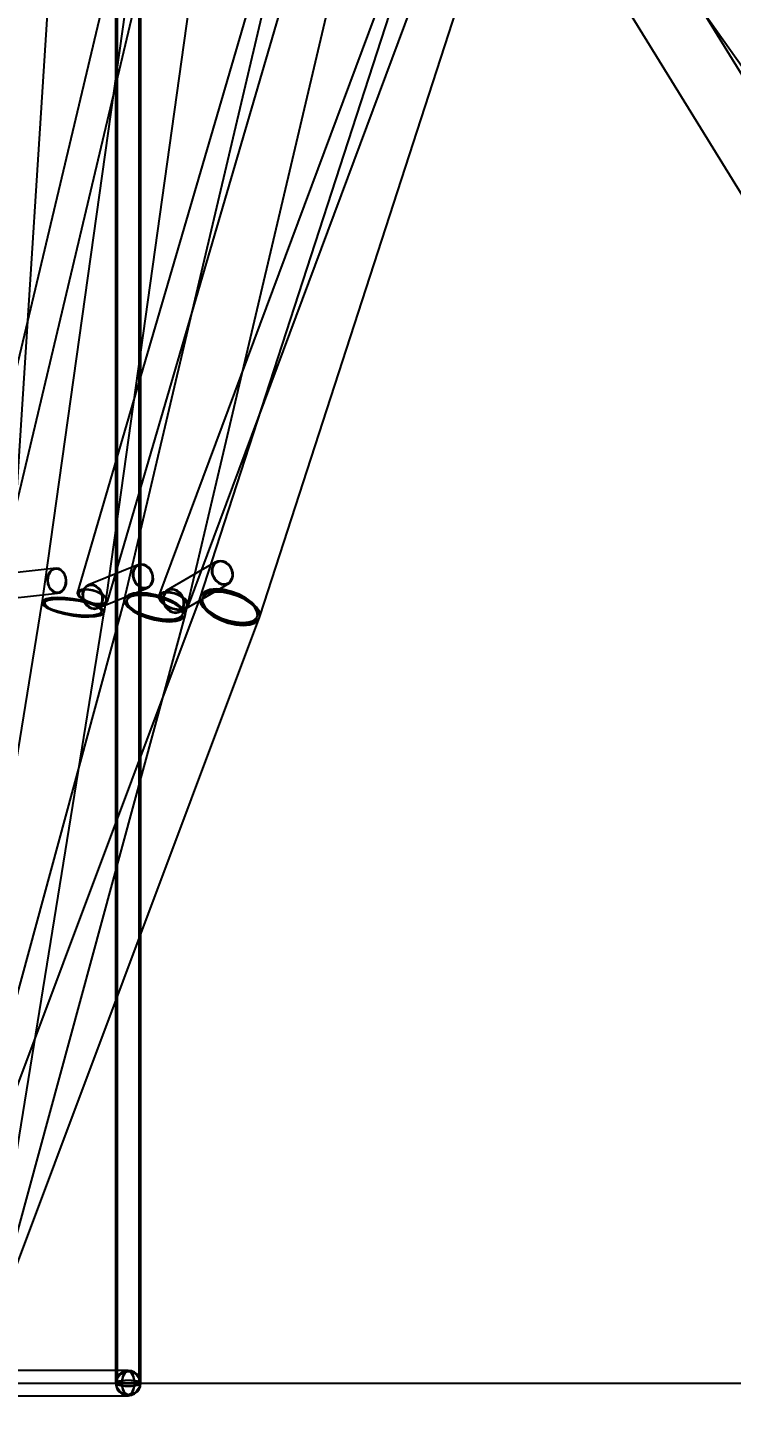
# Model space of a CAD drawing. Header units: millimetres. Extents: x -35150 to 1012618, y -518 to 497000.
# Drawn here: x 3751 to 15087, y -518 to 21837 of the extents above; entities that cross this region are included whole.
import ezdxf

# ---------------------------------------------------------------- set-up
doc = ezdxf.new("R2010")
doc.units = ezdxf.units.MM
doc.layers.add('D-STR-DIM', color=7, linetype='Continuous', lineweight=13)
doc.layers.add('D-STR-STRC', color=7, linetype='Continuous', lineweight=25)
doc.styles.add('OpenSansCondensed-Light', font='OpenSansCondensed-Light.ttf')
doc.styles.add('TOWER_UNICODE', font='Arial Unicode.ttf')
doc.dimstyles.new('EZDXF', dxfattribs={"dimtxt": 0.25, "dimasz": 0.175, "dimexe": 0.375, "dimexo": 0.125, "dimgap": 0.1, "dimtad": 1, "dimlfac": 100, "dimzin": 12, "dimdsep": 46, "dimtxsty": 'OpenSansCondensed-Light', "dimblk": 'ARCHTICK', "dimcen": 2.5, "dimazin": 3, "dimtfac": 0.5, "dimtmove": 2, "dimatfit": 3})

# ---------------------------------------------------------------- blocks, each defined once
blk = doc.blocks.new('_ARCHTICK')
at = {"color": 0, "linetype": 'BYBLOCK', "const_width": 0.15}
blk.add_lwpolyline([(-0.5, -0.5), (0.5, 0.5)], dxfattribs=at)

msp = doc.modelspace()

# ---------------------------------------------------------------- linework, layer by layer
at = {"layer": 'D-STR-STRC'}
for points in [[(8292.5, 25531.8), (4549.4, 12729.7), (4556.9, 12700.4), (4580.6, 12669), (4618.9, 12637.5), (4669.2, 12608.2), (4728, 12583.1), (4791.4, 12563.8), (4855.1, 12551.6), (4914.6, 12547.5), (4966, 12551.6), (5005.7, 12563.8), (5031.1, 12583.1), (5040.3, 12608.2), (8783.4, 25410.3)], [(10672.1, 25597.6), (5859.9, 12674.2), (5864.5, 12638.8), (5885.3, 12600.8), (5920.9, 12562.8), (5968.7, 12527.3), (6025.6, 12496.9), (6087.7, 12473.6), (6150.7, 12458.9), (6210.3, 12453.9), (6262.5, 12458.9), (6303.8, 12473.6), (6331.3, 12496.9), (6343.1, 12527.3), (11155.4, 25450.7)], [(21886.2, 12747.7), (12729.8, 25671), (12720.8, 25666), (12698.3, 25651.3), (12663.8, 25628), (12619.7, 25597.6), (12569, 25562.1), (12515.2, 25524.1), (12461.8, 25486.1), (12412.6, 25450.7), (12370.9, 25420.2), (12339.5, 25396.9), (12320.7, 25382.2), (12315.5, 25377.2), (21471.9, 12453.9)], [(5727.4, 25459.5), (2733.1, 12849.2), (2744.1, 12825.5), (2771.2, 12800), (2812.5, 12774.5), (2865.4, 12750.8), (2926.1, 12730.4), (2990.5, 12714.8), (3054.3, 12704.9), (3113, 12701.6), (3162.8, 12704.9), (3200.1, 12714.8), (3222.5, 12730.4), (3228.4, 12750.8), (6222.7, 25361)], [(20384.4, 12766.7), (12676.5, 25266.7), (12657.9, 25257.6), (12611.1, 25231), (12539.3, 25188.6), (12447.4, 25133.4), (12341.6, 25069), (12229.2, 25000), (12117.9, 24931), (12015.2, 24866.6), (11928.1, 24811.4), (11862.6, 24769), (11823, 24742.4), (11812.2, 24733.3), (19520.1, 12233.3)], [(5733.6, 25066.8), (3978.2, 12566.8), (3995.4, 12533.6), (4045.6, 12498.1), (4125.6, 12462.7), (4229.9, 12429.9), (4351.3, 12401.8), (4481.5, 12380.5), (4611.8, 12367.3), (4733.2, 12363.1), (4837.5, 12368.3), (4917.4, 12382.4), (4967.7, 12404.6), (4984.9, 12433.2), (6740.2, 24933.2)], [(8242.2, 25103.7), (5301.4, 12603.7), (5317.1, 12553.7), (5365.5, 12500), (5443.4, 12446.3), (5545.4, 12396.3), (5664.5, 12353.4), (5792.8, 12320.4), (5921.4, 12299.7), (6041.5, 12292.6), (6145, 12299.7), (6224.8, 12320.4), (6275.5, 12353.4), (6293.7, 12396.3), (9234.5, 24896.3)], [(10571.6, 25133.4), (6518.7, 12633.4), (6530.4, 12569), (6574.4, 12500), (6648, 12431), (6746, 12366.6), (6861.7, 12311.4), (6987.3, 12269), (7114.3, 12242.4), (7233.9, 12233.3), (7338, 12242.4), (7419.5, 12269), (7472.9, 12311.4), (7494.5, 12366.6), (11547.4, 24866.6)], [(5166.2, 25000), (5166.2, 0), (5173.1, -12.7), (5193.4, -24.5), (5225.7, -34.6), (5267.8, -42.4), (5316.8, -47.2), (5369.4, -48.9), (5421.9, -47.2), (5471, -42.4), (5513, -34.6), (5545.3, -24.5), (5565.6, -12.7), (5572.6, 0), (5572.6, 25000)], [(3059.3, 12597.3), (4228.4, 12726.9), (4268.7, 12733.8), (4305.7, 12754), (4336.8, 12786.3), (4359.8, 12828.2), (4373.4, 12877.1), (4376.4, 12929.6), (4368.7, 12982.1), (4350.8, 13030.9), (4324, 13072.9), (4290, 13105.1), (4251.2, 13125.4), (4210.3, 13132.3), (3041.2, 13002.7)], [(3081.3, 602.4), (7489.6, 12352.4), (7480.3, 12423.6), (7438.8, 12500), (7367.8, 12576.4), (7272.2, 12647.6), (7158.6, 12708.7), (7034.5, 12755.6), (6908.6, 12785.1), (6789.3, 12795.1), (6684.9, 12785.1), (6602.3, 12755.6), (6547.4, 12708.7), (6523.7, 12647.6), (2115.4, 897.6)], [(3074.1, 674.4), (4983.4, 12424.4), (4966.3, 12462.4), (4916.2, 12503), (4836.4, 12543.4), (4732.5, 12580.9), (4611.4, 12612.8), (4481.5, 12637), (4351.6, 12651.9), (4230.6, 12656.5), (4126.6, 12650.4), (4046.9, 12634), (3996.7, 12608.5), (3979.6, 12575.6), (2070.4, 825.6)], [(3091.7, 633.3), (6290.3, 12383.3), (6276.3, 12439.6), (6229.6, 12500), (6153.4, 12560.4), (6053, 12616.7), (5935.2, 12665.1), (5808, 12702.2), (5680.1, 12725.5), (5560.2, 12733.5), (5456.5, 12725.5), (5376, 12702.2), (5324.2, 12665.1), (5304.7, 12616.7), (2106, 866.7)], [(0, -203.2), (5369.4, -203.2), (5395.7, -196.3), (5420.2, -176), (5441.2, -143.7), (5457.3, -101.6), (5467.5, -52.6), (5471, 0), (5467.5, 52.6), (5457.3, 101.6), (5441.2, 143.7), (5420.2, 176), (5395.7, 196.3), (5369.4, 203.2), (0, 203.2)], [(0, -203.2), (5369.4, -203.2), (5395.7, -196.3), (5420.2, -176), (5441.2, -143.7), (5457.3, -101.6), (5467.5, -52.6), (5471, 0), (5467.5, 52.6), (5457.3, 101.6), (5441.2, 143.7), (5420.2, 176), (5395.7, 196.3), (5369.4, 203.2), (0, 203.2)]]:
    msp.add_lwpolyline(points, dxfattribs=at)
for points in [[(1281.6, 12500), (3456.6, 12500), (4257.5, 25000), (2207.5, 25000)], [(5191.6, 0), (5547.2, 0), (5547.2, 25000), (5191.6, 25000)], [(5191.6, 0), (5547.2, 0), (5547.2, 25000), (5191.6, 25000)], [(4629.5, 12720.3), (4630.6, 12669), (4643.1, 12617.8), (4666.1, 12570.1), (4698.1, 12529.1), (4736.8, 12497.6), (4779.6, 12477.9), (4823.7, 12471.1), (4865.9, 12477.9), (5675.4, 12807.6), (5713, 12827.4), (5743.3, 12858.8), (5764.4, 12899.8), (5774.7, 12947.6), (5773.5, 12998.8), (5761, 13050), (5738, 13097.7), (5706.1, 13138.7), (5667.4, 13170.2), (5624.5, 13190), (5580.5, 13196.7), (5538.2, 13190), (4728.7, 12860.2), (4691.2, 12840.4), (4660.8, 12809), (4639.8, 12768)], [(5440, 12998.8), (5452.5, 12947.6), (5475.6, 12899.8), (5507.5, 12858.8), (5546.2, 12827.4), (5589.1, 12807.6), (5633.1, 12800.9), (5675.4, 12807.6), (5713, 12827.4), (5743.3, 12858.8), (5764.4, 12899.8), (5774.7, 12947.6), (5773.5, 12998.8), (5761, 13050), (5738, 13097.7), (5706.1, 13138.7), (5667.4, 13170.2), (5624.5, 13190), (5580.5, 13196.7), (5538.2, 13190), (5500.6, 13170.2), (5470.3, 13138.7), (5449.2, 13097.7), (5438.9, 13050)], [(5926.2, 12651.1), (5928.4, 12600.8), (5942.3, 12550.5), (5967.1, 12503.6), (6001, 12463.3), (6041.7, 12432.4), (6086.6, 12413), (6132.4, 12406.4), (6176.1, 12413), (6214.8, 12432.4), (6999.8, 12887.9), (7030.7, 12918.8), (7051.8, 12959), (7061.6, 13005.9), (7059.5, 13056.2), (7045.6, 13106.5), (7020.8, 13153.4), (6986.9, 13193.7), (6946.1, 13224.6), (6901.3, 13244), (6855.4, 13250.6), (6811.7, 13244), (6773.1, 13224.6), (5988, 12769.1), (5957.1, 12738.2), (5936.1, 12698)], [(6713.4, 13056.2), (6727.4, 13005.9), (6752.1, 12959), (6786, 12918.8), (6826.8, 12887.9), (6871.6, 12868.4), (6917.5, 12861.8), (6961.2, 12868.4), (6999.8, 12887.9), (7030.7, 12918.8), (7051.8, 12959), (7061.6, 13005.9), (7059.5, 13056.2), (7045.6, 13106.5), (7020.8, 13153.4), (6986.9, 13193.7), (6946.1, 13224.6), (6901.3, 13244), (6855.4, 13250.6), (6811.7, 13244), (6773.1, 13224.6), (6742.2, 13193.7), (6721.1, 13153.4), (6711.3, 13106.5)], [(6727.1, 13056.2), (6739.9, 13009.9), (6762.7, 12966.7), (6793.9, 12929.6), (6831.5, 12901.1), (6872.8, 12883.2), (6915, 12877.1), (6955.3, 12883.2), (6990.9, 12901.1), (7019.4, 12929.6), (7038.8, 12966.7), (7047.8, 13009.9), (7045.9, 13056.2), (7033, 13102.6), (7010.2, 13145.8), (6979, 13182.9), (6941.4, 13211.3), (6900.1, 13229.2), (6857.9, 13235.3), (6817.6, 13229.2), (6782, 13211.3), (6753.5, 13182.9), (6734.1, 13145.8), (6725.1, 13102.6)], [(4062.3, 12929.6), (4070, 12877.1), (4087.9, 12828.2), (4114.7, 12786.3), (4148.7, 12754), (4187.4, 12733.8), (4228.4, 12726.9), (4268.7, 12733.8), (4305.7, 12754), (4336.8, 12786.3), (4359.8, 12828.2), (4373.4, 12877.1), (4376.4, 12929.6), (4368.7, 12982.1), (4350.8, 13030.9), (4324, 13072.9), (4290, 13105.1), (4251.2, 13125.4), (4210.3, 13132.3), (4169.9, 13125.4), (4133, 13105.1), (4101.9, 13072.9), (4078.8, 13030.9), (4065.3, 12982.1)], [(4074.7, 12929.6), (4081.7, 12881.3), (4098.2, 12836.2), (4122.9, 12797.5), (4154.2, 12767.9), (4189.9, 12749.2), (4227.7, 12742.9), (4264.8, 12749.2), (4298.9, 12767.9), (4327.5, 12797.5), (4348.8, 12836.2), (4361.2, 12881.3), (4364, 12929.6), (4356.9, 12977.9), (4340.4, 13023), (4315.7, 13061.6), (4284.4, 13091.3), (4248.7, 13110), (4211, 13116.3), (4173.8, 13110), (4139.8, 13091.3), (4111.1, 13061.6), (4089.9, 13023), (4077.4, 12977.9)], [(5453.2, 12998.8), (5464.7, 12951.6), (5485.9, 12907.6), (5515.3, 12869.9), (5551, 12840.9), (5590.5, 12822.7), (5631.1, 12816.5), (5670, 12822.7), (5704.6, 12840.9), (5732.6, 12869.9), (5752, 12907.6), (5761.4, 12951.6), (5760.4, 12998.8), (5748.9, 13046), (5727.7, 13090), (5698.3, 13127.7), (5662.6, 13156.7), (5623.1, 13174.9), (5582.5, 13181.1), (5543.6, 13174.9), (5509, 13156.7), (5481, 13127.7), (5461.6, 13090), (5452.1, 13046)], [(4580.6, 12669), (4618.9, 12637.5), (4669.2, 12608.2), (4728, 12583.1), (4791.4, 12563.8), (4855.1, 12551.6), (4914.6, 12547.5), (4966, 12551.6), (5005.7, 12563.8), (5031.1, 12583.1), (5040.3, 12608.2), (5032.8, 12637.5), (5009.1, 12669), (4970.8, 12700.4), (4920.5, 12729.7), (4861.7, 12754.9), (4798.3, 12774.2), (4734.6, 12786.3), (4675.1, 12790.4), (4623.7, 12786.3), (4584, 12774.2), (4558.6, 12754.9), (4549.4, 12729.7), (4556.9, 12700.4)], [(4601.7, 12669), (4636.2, 12640.6), (4681.5, 12614.2), (4734.6, 12591.5), (4791.8, 12574.1), (4849.2, 12563.2), (4902.8, 12559.5), (4949.2, 12563.2), (4985, 12574.1), (5007.8, 12591.5), (5016.1, 12614.2), (5009.4, 12640.6), (4988, 12669), (4953.5, 12697.3), (4908.2, 12723.7), (4855.1, 12746.4), (4797.9, 12763.8), (4740.5, 12774.8), (4686.9, 12778.5), (4640.5, 12774.8), (4604.7, 12763.8), (4581.9, 12746.4), (4573.5, 12723.7), (4580.3, 12697.3)], [(4630.6, 12669), (4643.1, 12617.8), (4666.1, 12570.1), (4698.1, 12529.1), (4736.8, 12497.6), (4779.6, 12477.9), (4823.7, 12471.1), (4865.9, 12477.9), (4903.5, 12497.6), (4933.9, 12529.1), (4954.9, 12570.1), (4965.2, 12617.8), (4964.1, 12669), (4951.6, 12720.3), (4928.6, 12768), (4896.6, 12809), (4857.9, 12840.4), (4815.1, 12860.2), (4771, 12866.9), (4728.7, 12860.2), (4691.2, 12840.4), (4660.8, 12809), (4639.8, 12768), (4629.5, 12720.3)], [(4643.7, 12669), (4655.2, 12621.9), (4676.4, 12577.9), (4705.9, 12540.1), (4741.5, 12511.1), (4781, 12492.9), (4821.6, 12486.7), (4860.5, 12492.9), (4895.2, 12511.1), (4923.1, 12540.1), (4942.5, 12577.9), (4952, 12621.9), (4951, 12669), (4939.4, 12716.2), (4918.2, 12760.2), (4888.8, 12798), (4853.1, 12826.9), (4813.7, 12845.2), (4773.1, 12851.4), (4734.1, 12845.2), (4699.5, 12826.9), (4671.6, 12798), (4652.2, 12760.2), (4642.7, 12716.2)], [(5885.3, 12600.8), (5920.9, 12562.8), (5968.7, 12527.3), (6025.6, 12496.9), (6087.7, 12473.6), (6150.7, 12458.9), (6210.3, 12453.9), (6262.5, 12458.9), (6303.8, 12473.6), (6331.3, 12496.9), (6343.1, 12527.3), (6338.4, 12562.8), (6317.6, 12600.8), (6282, 12638.8), (6234.2, 12674.2), (6177.3, 12704.6), (6115.2, 12728), (6052.2, 12742.7), (5992.6, 12747.7), (5940.4, 12742.7), (5899.1, 12728), (5871.7, 12704.6), (5859.9, 12674.2), (5864.5, 12638.8)], [(5928.4, 12600.8), (5942.3, 12550.5), (5967.1, 12503.6), (6001, 12463.3), (6041.7, 12432.4), (6086.6, 12413), (6132.4, 12406.4), (6176.1, 12413), (6214.8, 12432.4), (6245.7, 12463.3), (6266.8, 12503.6), (6276.6, 12550.5), (6274.4, 12600.8), (6260.5, 12651.1), (6235.7, 12698), (6201.8, 12738.2), (6161.1, 12769.1), (6116.2, 12788.6), (6070.4, 12795.2), (6026.7, 12788.6), (5988, 12769.1), (5957.1, 12738.2), (5936.1, 12698), (5926.2, 12651.1)], [(5942, 12600.8), (5954.8, 12554.4), (5977.6, 12511.2), (6008.9, 12474.1), (6046.4, 12445.7), (6087.7, 12427.8), (6130, 12421.7), (6170.3, 12427.8), (6205.8, 12445.7), (6234.3, 12474.1), (6253.7, 12511.2), (6262.8, 12554.4), (6260.8, 12600.8), (6248, 12647.1), (6225.2, 12690.3), (6193.9, 12727.4), (6156.4, 12755.9), (6115.1, 12773.8), (6072.8, 12779.9), (6032.6, 12773.8), (5997, 12755.9), (5968.5, 12727.4), (5949.1, 12690.3), (5940, 12647.1)], [(6574.4, 12500), (6648, 12431), (6746, 12366.6), (6861.7, 12311.4), (6987.3, 12269), (7114.3, 12242.4), (7233.9, 12233.3), (7338, 12242.4), (7419.5, 12269), (7472.9, 12311.4), (7494.5, 12366.6), (7482.9, 12431), (7438.8, 12500), (7365.3, 12569), (7267.3, 12633.4), (7151.5, 12688.6), (7025.9, 12731), (6899, 12757.6), (6779.4, 12766.7), (6675.3, 12757.6), (6593.7, 12731), (6540.3, 12688.6), (6518.7, 12633.4), (6530.4, 12569)], [(6574.4, 12500), (6645.4, 12423.6), (6741, 12352.4), (6854.7, 12291.3), (6978.7, 12244.4), (7104.7, 12214.9), (7223.9, 12204.9), (7328.4, 12214.9), (7410.9, 12244.4), (7465.9, 12291.3), (7489.6, 12352.4), (7480.3, 12423.6), (7438.8, 12500), (7367.8, 12576.4), (7272.2, 12647.6), (7158.6, 12708.7), (7034.5, 12755.6), (6908.6, 12785.1), (6789.3, 12795.1), (6684.9, 12785.1), (6602.3, 12755.6), (6547.4, 12708.7), (6523.7, 12647.6), (6532.9, 12576.4)], [(6608.5, 12500), (6676.2, 12436.4), (6766.5, 12377.1), (6873.1, 12326.3), (6988.8, 12287.2), (7105.8, 12262.7), (7216, 12254.3), (7311.9, 12262.7), (7387, 12287.2), (7436.2, 12326.3), (7456.1, 12377.1), (7445.4, 12436.4), (7404.8, 12500), (7337, 12563.6), (7246.8, 12622.9), (7140.1, 12673.7), (7024.4, 12712.8), (6907.5, 12737.3), (6797.3, 12745.7), (6701.4, 12737.3), (6626.2, 12712.8), (6577.1, 12673.7), (6557.1, 12622.9), (6567.9, 12563.6)], [(6608.5, 12500), (6673.9, 12429.6), (6761.9, 12364), (6866.6, 12307.7), (6980.9, 12264.5), (7096.9, 12237.4), (7206.8, 12228.1), (7303, 12237.4), (7379.1, 12264.5), (7429.7, 12307.7), (7451.5, 12364), (7443, 12429.6), (7404.8, 12500), (7339.4, 12570.4), (7251.3, 12636), (7146.6, 12692.3), (7032.3, 12735.5), (6916.3, 12762.6), (6806.4, 12771.9), (6710.2, 12762.6), (6634.2, 12735.5), (6583.5, 12692.3), (6561.7, 12636), (6570.2, 12570.4)], [(4481.5, 12619.5), (4351.3, 12632.7), (4229.9, 12636.9), (4125.6, 12631.7), (4045.6, 12617.6), (3995.4, 12595.4), (3978.2, 12566.8), (3995.4, 12533.6), (4045.6, 12498.1), (4125.6, 12462.7), (4229.9, 12429.9), (4351.3, 12401.8), (4481.5, 12380.5), (4611.8, 12367.3), (4733.2, 12363.1), (4837.5, 12368.3), (4917.4, 12382.4), (4967.7, 12404.6), (4984.9, 12433.2), (4967.7, 12466.4), (4917.4, 12501.9), (4837.5, 12537.3), (4733.2, 12570.1), (4611.8, 12598.2)], [(4481.5, 12637), (4351.6, 12651.9), (4230.6, 12656.5), (4126.6, 12650.4), (4046.9, 12634), (3996.7, 12608.5), (3979.6, 12575.6), (3996.7, 12537.6), (4046.9, 12497), (4126.6, 12456.6), (4230.6, 12419.1), (4351.6, 12387.2), (4481.5, 12363), (4611.4, 12348.1), (4732.5, 12343.5), (4836.4, 12349.6), (4916.2, 12366), (4966.3, 12391.5), (4983.4, 12424.4), (4966.3, 12462.4), (4916.2, 12503), (4836.4, 12543.4), (4732.5, 12580.9), (4611.4, 12612.8)], [(4481.5, 12610.1), (4361.5, 12622.3), (4249.7, 12626.1), (4153.7, 12621.4), (4080, 12608.3), (4033.6, 12587.9), (4017.8, 12561.5), (4033.6, 12530.9), (4080, 12498.2), (4153.7, 12465.6), (4249.7, 12435.4), (4361.5, 12409.6), (4481.5, 12389.9), (4601.6, 12377.7), (4713.4, 12373.9), (4809.4, 12378.6), (4883.1, 12391.7), (4929.4, 12412.1), (4945.2, 12438.5), (4929.4, 12469.1), (4883.1, 12501.8), (4809.4, 12534.4), (4713.4, 12564.6), (4601.6, 12590.4)], [(4481.5, 12626.2), (4361.9, 12640), (4250.4, 12644.2), (4154.6, 12638.5), (4081.1, 12623.4), (4034.9, 12600), (4019.2, 12569.7), (4034.9, 12534.6), (4081.1, 12497.2), (4154.6, 12460), (4250.4, 12425.5), (4361.9, 12396.1), (4481.5, 12373.8), (4601.2, 12360), (4712.7, 12355.8), (4808.5, 12361.5), (4882, 12376.6), (4928.2, 12400), (4943.9, 12430.3), (4928.2, 12465.4), (4882, 12502.8), (4808.5, 12540), (4712.7, 12574.5), (4601.2, 12603.9)], [(5365.5, 12500), (5443.4, 12446.3), (5545.4, 12396.3), (5664.5, 12353.4), (5792.8, 12320.4), (5921.4, 12299.7), (6041.5, 12292.6), (6145, 12299.7), (6224.8, 12320.4), (6275.5, 12353.4), (6293.7, 12396.3), (6278, 12446.3), (6229.6, 12500), (6151.7, 12553.7), (6049.7, 12603.7), (5930.5, 12646.6), (5802.3, 12679.6), (5673.7, 12700.3), (5553.6, 12707.4), (5450.1, 12700.3), (5370.2, 12679.6), (5319.5, 12646.6), (5301.4, 12603.7), (5317.1, 12553.7)], [(5365.5, 12500), (5441.6, 12439.6), (5542.1, 12383.3), (5659.9, 12334.9), (5787.1, 12297.8), (5915, 12274.5), (6034.9, 12266.5), (6138.6, 12274.5), (6219.1, 12297.8), (6270.8, 12334.9), (6290.3, 12383.3), (6276.3, 12439.6), (6229.6, 12500), (6153.4, 12560.4), (6053, 12616.7), (5935.2, 12665.1), (5808, 12702.2), (5680.1, 12725.5), (5560.2, 12733.5), (5456.5, 12725.5), (5376, 12702.2), (5324.2, 12665.1), (5304.7, 12616.7), (5318.8, 12560.4)], [(5399.5, 12500), (5471.2, 12450.5), (5565.2, 12404.5), (5675, 12364.9), (5793.2, 12334.5), (5911.6, 12315.4), (6022.3, 12308.9), (6117.6, 12315.4), (6191.2, 12334.5), (6237.9, 12364.9), (6254.6, 12404.5), (6240.1, 12450.5), (6195.5, 12500), (6123.8, 12549.5), (6029.8, 12595.5), (5920, 12635.1), (5801.9, 12665.5), (5683.5, 12684.6), (5572.8, 12691.1), (5477.4, 12684.6), (5403.9, 12665.5), (5357.2, 12635.1), (5340.5, 12595.5), (5354.9, 12549.5)], [(5399.5, 12500), (5469.7, 12444.3), (5562.2, 12392.5), (5670.7, 12347.9), (5787.9, 12313.7), (5905.7, 12292.2), (6016.2, 12284.9), (6111.7, 12292.2), (6185.9, 12313.7), (6233.6, 12347.9), (6251.5, 12392.5), (6238.6, 12444.3), (6195.5, 12500), (6125.4, 12555.7), (6032.9, 12607.5), (5924.4, 12652.1), (5807.2, 12686.3), (5689.3, 12707.8), (5578.9, 12715.1), (5483.3, 12707.8), (5409.2, 12686.3), (5361.5, 12652.1), (5343.5, 12607.5), (5356.5, 12555.7)], [(5906.6, 12600.8), (5938.6, 12566.5), (5981.8, 12534.6), (6033.1, 12507.1), (6089, 12486.1), (6145.8, 12472.9), (6199.6, 12468.3), (6246.7, 12472.9), (6283.9, 12486.1), (6308.6, 12507.1), (6319.3, 12534.6), (6315.1, 12566.5), (6296.3, 12600.8), (6264.3, 12635), (6221.1, 12667), (6169.8, 12694.4), (6113.9, 12715.5), (6057.1, 12728.7), (6003.3, 12733.2), (5956.2, 12728.7), (5919, 12715.5), (5894.3, 12694.4), (5883.6, 12667), (5887.8, 12635)], [(5166.2, 0), (5173.1, -52.6), (5193.4, -101.6), (5225.7, -143.7), (5267.8, -176), (5316.8, -196.3), (5369.4, -203.2), (5421.9, -196.3), (5471, -176), (5513, -143.7), (5545.3, -101.6), (5565.6, -52.6), (5572.6, 0), (5565.6, 52.6), (5545.3, 101.6), (5513, 143.7), (5471, 176), (5421.9, 196.3), (5369.4, 203.2), (5316.8, 196.3), (5267.8, 176), (5225.7, 143.7), (5193.4, 101.6), (5173.1, 52.6)], [(5369.4, -48.9), (5316.8, -47.2), (5267.8, -42.4), (5225.7, -34.6), (5193.4, -24.5), (5173.1, -12.7), (5166.2, 0), (5173.1, 12.7), (5193.4, 24.5), (5225.7, 34.6), (5267.8, 42.4), (5316.8, 47.2), (5369.4, 48.9), (5421.9, 47.2), (5471, 42.4), (5513, 34.6), (5545.3, 24.5), (5565.6, 12.7), (5572.6, 0), (5565.6, -12.7), (5545.3, -24.5), (5513, -34.6), (5471, -42.4), (5421.9, -47.2)], [(5556.6, 0), (5550.2, -48.5), (5531.5, -93.6), (5501.7, -132.4), (5463, -162.1), (5417.8, -180.8), (5369.4, -187.2), (5320.9, -180.8), (5275.8, -162.1), (5237, -132.4), (5207.2, -93.6), (5188.5, -48.5), (5182.2, 0), (5188.5, 48.5), (5207.2, 93.6), (5237, 132.4), (5275.8, 162.1), (5320.9, 180.8), (5369.4, 187.2), (5417.8, 180.8), (5463, 162.1), (5501.7, 132.4), (5531.5, 93.6), (5550.2, 48.5)], [(5369.4, -45.1), (5320.9, -43.5), (5275.8, -39), (5237, -31.9), (5207.2, -22.5), (5188.5, -11.7), (5182.2, 0), (5188.5, 11.7), (5207.2, 22.5), (5237, 31.9), (5275.8, 39), (5320.9, 43.5), (5369.4, 45.1), (5417.8, 43.5), (5463, 39), (5501.7, 31.9), (5531.5, 22.5), (5550.2, 11.7), (5556.6, 0), (5550.2, -11.7), (5531.5, -22.5), (5501.7, -31.9), (5463, -39), (5417.8, -43.5)], [(5547.2, 0), (5541.1, 0), (5523.3, 0), (5495.1, 0), (5458.3, 0), (5415.4, 0), (5369.4, 0), (5323.3, 0), (5280.5, 0), (5243.6, 0), (5215.4, 0), (5197.6, 0), (5191.6, 0), (5197.6, 0), (5215.4, 0), (5243.6, 0), (5280.5, 0), (5323.3, 0), (5369.4, 0), (5415.4, 0), (5458.3, 0), (5495.1, 0), (5523.3, 0), (5541.1, 0)], [(5547.2, 0), (5541.1, 0), (5523.3, 0), (5495.1, 0), (5458.3, 0), (5415.4, 0), (5369.4, 0), (5323.3, 0), (5280.5, 0), (5243.6, 0), (5215.4, 0), (5197.6, 0), (5191.6, 0), (5197.6, 0), (5215.4, 0), (5243.6, 0), (5280.5, 0), (5323.3, 0), (5369.4, 0), (5415.4, 0), (5458.3, 0), (5495.1, 0), (5523.3, 0), (5541.1, 0)], [(5531.2, 0), (5525.6, 0), (5509.5, 0), (5483.8, 0), (5450.3, 0), (5411.2, 0), (5369.4, 0), (5327.5, 0), (5288.5, 0), (5254.9, 0), (5229.2, 0), (5213.1, 0), (5207.6, 0), (5213.1, 0), (5229.2, 0), (5254.9, 0), (5288.5, 0), (5327.5, 0), (5369.4, 0), (5411.2, 0), (5450.3, 0), (5483.8, 0), (5509.5, 0), (5525.6, 0)], [(5531.2, 0), (5525.6, 0), (5509.5, 0), (5483.8, 0), (5450.3, 0), (5411.2, 0), (5369.4, 0), (5327.5, 0), (5288.5, 0), (5254.9, 0), (5229.2, 0), (5213.1, 0), (5207.6, 0), (5213.1, 0), (5229.2, 0), (5254.9, 0), (5288.5, 0), (5327.5, 0), (5369.4, 0), (5411.2, 0), (5450.3, 0), (5483.8, 0), (5509.5, 0), (5525.6, 0)], [(5471, 0), (5467.5, -52.6), (5457.3, -101.6), (5441.2, -143.7), (5420.2, -176), (5395.7, -196.3), (5369.4, -203.2), (5343.1, -196.3), (5318.6, -176), (5297.5, -143.7), (5281.4, -101.6), (5271.2, -52.6), (5267.8, 0), (5271.2, 52.6), (5281.4, 101.6), (5297.5, 143.7), (5318.6, 176), (5343.1, 196.3), (5369.4, 203.2), (5395.7, 196.3), (5420.2, 176), (5441.2, 143.7), (5457.3, 101.6), (5467.5, 52.6)], [(5471, 0), (5467.5, -52.6), (5457.3, -101.6), (5441.2, -143.7), (5420.2, -176), (5395.7, -196.3), (5369.4, -203.2), (5343.1, -196.3), (5318.6, -176), (5297.5, -143.7), (5281.4, -101.6), (5271.2, -52.6), (5267.8, 0), (5271.2, 52.6), (5281.4, 101.6), (5297.5, 143.7), (5318.6, 176), (5343.1, 196.3), (5369.4, 203.2), (5395.7, 196.3), (5420.2, 176), (5441.2, 143.7), (5457.3, 101.6), (5467.5, 52.6)], [(5463, 0), (5459.8, -48.5), (5450.4, -93.6), (5435.5, -132.4), (5416.2, -162.1), (5393.6, -180.8), (5369.4, -187.2), (5345.1, -180.8), (5322.6, -162.1), (5303.2, -132.4), (5288.3, -93.6), (5278.9, -48.5), (5275.8, 0), (5278.9, 48.5), (5288.3, 93.6), (5303.2, 132.4), (5322.6, 162.1), (5345.1, 180.8), (5369.4, 187.2), (5393.6, 180.8), (5416.2, 162.1), (5435.5, 132.4), (5450.4, 93.6), (5459.8, 48.5)], [(5463, 0), (5459.8, -48.5), (5450.4, -93.6), (5435.5, -132.4), (5416.2, -162.1), (5393.6, -180.8), (5369.4, -187.2), (5345.1, -180.8), (5322.6, -162.1), (5303.2, -132.4), (5288.3, -93.6), (5278.9, -48.5), (5275.8, 0), (5278.9, 48.5), (5288.3, 93.6), (5303.2, 132.4), (5322.6, 162.1), (5345.1, 180.8), (5369.4, 187.2), (5393.6, 180.8), (5416.2, 162.1), (5435.5, 132.4), (5450.4, 93.6), (5459.8, 48.5)]]:
    msp.add_lwpolyline(points, close=True, dxfattribs=at)

# ---------------------------------------------------------------- dimensions: what is measured, and where the dimension line sits
at = {"layer": 'D-STR-DIM'}
msp.add_linear_dim(base=(45000, 0), p1=(0, 0), p2=(0, 50000), angle=90, dimstyle='EZDXF', override={"dimtxt": 2100, "dimasz": 937.5, "dimexe": 525, "dimexo": 450, "dimgap": 525, "dimtad": 1, "dimdec": 0, "dimlfac": 1, "dimlunit": 2, "dimtxsty": 'TOWER_UNICODE', "dimclrd": 7, "dimclre": 7, "dimclrt": 7}, dxfattribs=at).render()

doc.saveas('drawing.dxf')
